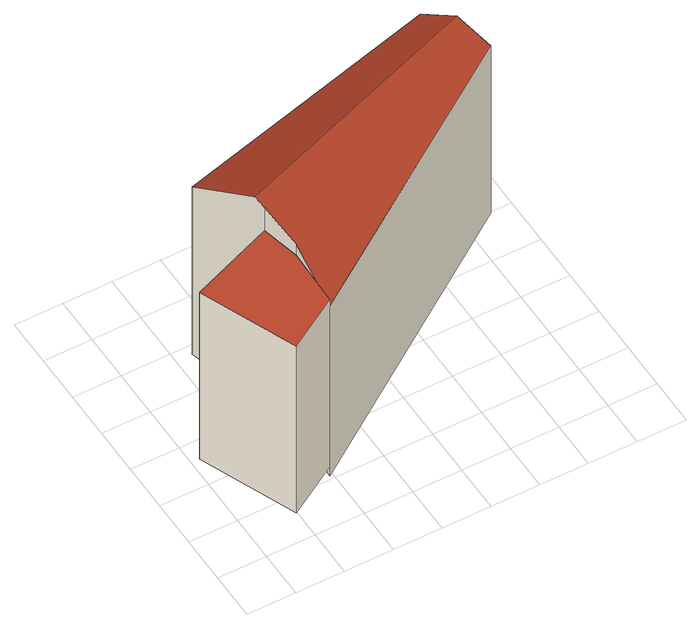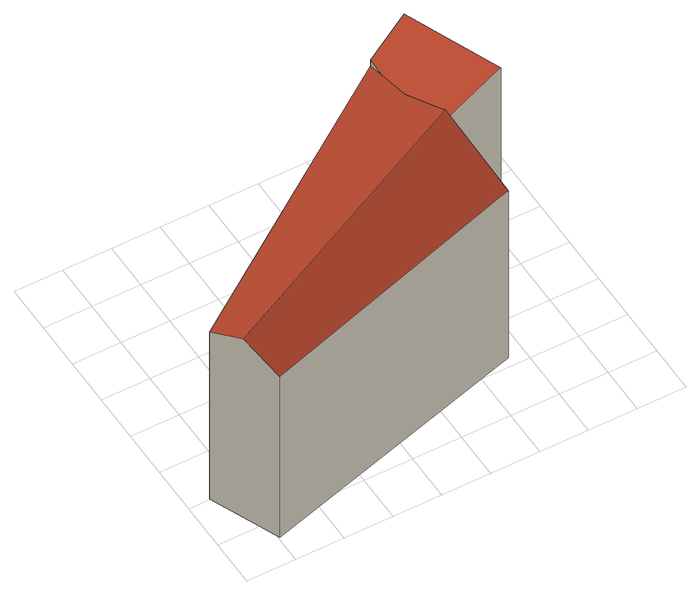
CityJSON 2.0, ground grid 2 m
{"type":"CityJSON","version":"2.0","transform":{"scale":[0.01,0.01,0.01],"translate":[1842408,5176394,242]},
"CityObjects":{
"building1":{"type":"Building","attributes":{"Height.highReference":"highestRoofEdge","Height.lowReference":"lowestGroundPoint","Height.status":"measured","measuredHeight":8.74},"geometry":[{"type":"Solid","lod":"2","boundaries":[[[[0,1,2,3,4,5]],[[6,7,0,5,8]],[[9,10,2,1,0,7]],[[2,10,11,3]],[[3,11,12,4]],[[4,12,8,5]],[[12,11,10,9,7,6,8]]]],"semantics":{"surfaces":[{"type":"RoofSurface"},{"type":"WallSurface"},{"type":"GroundSurface"}],"values":[[0,1,1,1,1,1,2]]}}]},
"building2":{"type":"Building","attributes":{"Height.highReference":"highestRoofEdge","Height.lowReference":"lowestGroundPoint","Height.status":"measured","measuredHeight":10.63},"geometry":[{"type":"Solid","lod":"2","boundaries":[[[[13,14,15,16,17,18]],[[19,20,21,14,13]],[[22,23,24,25,26,27,28,29,30,31,32,33,34]],[[30,29,19,13,18,31]],[[18,17,33,32,31]],[[28,27,21,20,19,29]],[[15,14,21,27,26,25,24,23]],[[16,15,23,22,34]],[[33,17,16,34]]]],"semantics":{"surfaces":[{"type":"RoofSurface"},{"type":"GroundSurface"},{"type":"WallSurface"}],"values":[[0,0,1,2,2,2,2,2,2]]}}]}
},
"vertices":[
[358,615,994],[25,486,994],[11,481,994],[173,86,994],[387,214,994],[393,459,994],[375,537,120],[358,615,120],[393,459,120],[25,486,120],[11,481,120],[173,86,120],[387,214,120],
[1455,1133,1008],[346,662,1133],[358,615,1115],[393,459,1053],[387,214,964],[1513,996,948],[1393,1280,913],[285,965,948],[267,960,948],[375,537,70],[358,615,70],[352,638,70],[346,662,70],[307,811,70],[267,960,70],[285,965,70],[1393,1280,70],[1455,1133,70],[1513,996,70],[950,605,70],[387,214,70],[393,459,70]
]}
